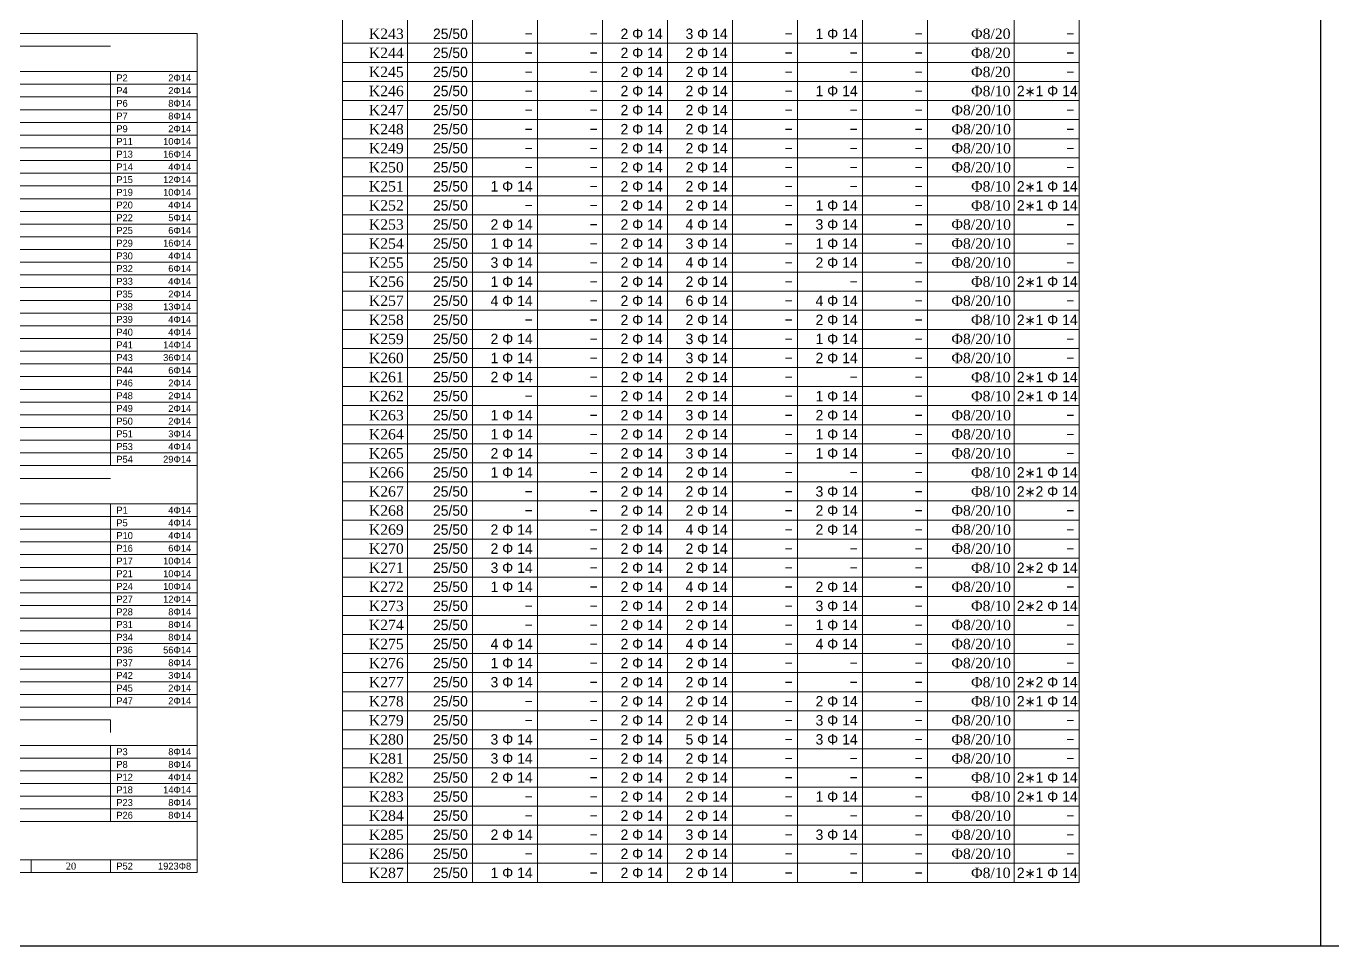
# Model space of a CAD drawing. Header units: millimetres. Extents: x 2232 to 85269, y -3593 to 5869.
# Drawn here: x 54237 to 55594, y -3593 to -2638 of the extents above; entities that cross this region are included whole.
import ezdxf

# ---------------------------------------------------------------- set-up
doc = ezdxf.new("R2010")
doc.units = ezdxf.units.MM
doc.layers.add('Donatı Metraj Tablosu', color=7, linetype='Continuous')
doc.layers.add('Standart', color=7, linetype='Continuous')
doc.styles.add('symbol_1_18', font='symbol.ttf', dxfattribs={"height": 0.2})
doc.styles.add('times new roman_1_18', font='times.ttf', dxfattribs={"height": 0.2})

# ---------------------------------------------------------------- blocks, each defined once
blk = doc.blocks.new('IDE792Entity7522')
at = {"layer": 'Donatı Metraj Tablosu', "color": 1, "linetype": 'Continuous', "lineweight": 5}
for points in [[(28478, 580.8), (28778, 580.8)], [(28478, 580.8), (28478, 281.6)], [(28778, 580.8), (28778, 281.6)], [(28498, 572), (28718, 572)], [(28478, 554.4), (28778, 554.4)], [(28498, 554.4), (28498, 281.6)], [(28718, 554.4), (28718, 281.6)], [(28478, 545.6), (28778, 545.6)], [(28478, 536.8), (28778, 536.8)], [(28478, 528), (28778, 528)], [(28478, 519.2), (28778, 519.2)], [(28478, 510.4), (28778, 510.4)], [(28478, 501.6), (28778, 501.6)], [(28478, 492.8), (28778, 492.8)], [(28478, 484), (28778, 484)], [(28478, 475.2), (28778, 475.2)], [(28478, 466.4), (28778, 466.4)], [(28478, 457.6), (28778, 457.6)], [(28478, 448.8), (28778, 448.8)], [(28478, 440), (28778, 440)], [(28478, 431.2), (28778, 431.2)], [(28478, 422.4), (28778, 422.4)], [(28478, 413.6), (28778, 413.6)], [(28478, 404.8), (28778, 404.8)], [(28478, 396), (28778, 396)], [(28478, 387.2), (28778, 387.2)], [(28478, 378.4), (28778, 378.4)], [(28478, 369.6), (28778, 369.6)], [(28478, 360.8), (28778, 360.8)], [(28478, 352), (28778, 352)], [(28478, 343.2), (28778, 343.2)], [(28478, 334.4), (28778, 334.4)], [(28478, 325.6), (28778, 325.6)], [(28478, 316.8), (28778, 316.8)], [(28478, 308), (28778, 308)], [(28478, 299.2), (28778, 299.2)], [(28478, 290.4), (28778, 290.4)], [(28478, 281.6), (28778, 281.6)], [(28478, 281.6), (28778, 281.6)], [(28478, 281.6), (28478, 114.4)], [(28778, 281.6), (28778, 114.4)], [(28498, 272.8), (28718, 272.8)], [(28498, 272.8), (28498, 264)], [(28478, 255.2), (28778, 255.2)], [(28498, 255.2), (28498, 114.4)], [(28718, 255.2), (28718, 114.4)], [(28478, 246.4), (28778, 246.4)], [(28478, 237.6), (28778, 237.6)], [(28478, 228.8), (28778, 228.8)], [(28478, 220), (28778, 220)], [(28478, 211.2), (28778, 211.2)], [(28478, 202.4), (28778, 202.4)], [(28478, 193.6), (28778, 193.6)], [(28478, 184.8), (28778, 184.8)], [(28478, 176), (28778, 176)], [(28478, 167.2), (28778, 167.2)], [(28478, 158.4), (28778, 158.4)], [(28478, 149.6), (28778, 149.6)], [(28478, 140.8), (28778, 140.8)], [(28478, 132), (28778, 132)], [(28478, 123.2), (28778, 123.2)], [(28478, 114.4), (28778, 114.4)], [(28478, 114.4), (28778, 114.4)], [(28478, 114.4), (28478, 35.2)], [(28778, 114.4), (28778, 35.2)], [(28498, 105.6), (28718, 105.6)], [(28498, 105.6), (28498, 96.8)], [(28718, 105.6), (28718, 96.8)], [(28478, 88), (28778, 88)], [(28498, 88), (28498, 35.2)], [(28718, 88), (28718, 35.2)], [(28478, 79.2), (28778, 79.2)], [(28478, 70.4), (28778, 70.4)], [(28478, 61.6), (28778, 61.6)], [(28478, 52.8), (28778, 52.8)], [(28478, 44), (28778, 44)], [(28478, 35.2), (28778, 35.2)], [(28478, 35.2), (28778, 35.2)], [(28478, 35.2), (28478, 0)], [(28603.6, 28.6), (28616.14, 31.9)], [(28603.6, 28.6), (28603.6, 15.4)], [(28616.8, 28.6), (28613.07, 24.87)], [(28616.14, 31.9), (28613.11, 27.57)], [(28616.8, 15.4), (28616.8, 28.6)], [(28778, 35.2), (28778, 0)], [(28603.6, 15.4), (28616.8, 15.4)], [(28478, 8.8), (28778, 8.8)], [(28498, 8.8), (28498, 0)], [(28553, 8.8), (28553, 0)], [(28608, 8.8), (28608, 0)], [(28663, 8.8), (28663, 0)], [(28718, 8.8), (28718, 0)], [(28478, 0), (28778, 0)]]:
    blk.add_lwpolyline(points, dxfattribs=at)
for s, height, style, p in [('1045', 4.8, 'times new roman_1_18', (28480.9, 547.6)), ('R2', 4.8, 'symbol_1_18', (28722, 547.6)), ('2F14', 4.8, 'symbol_1_18', (28757.94, 547.6)), ('925', 4.8, 'times new roman_1_18', (28482.67, 538.8)), ('R4', 4.8, 'symbol_1_18', (28722, 538.8)), ('2F14', 4.8, 'symbol_1_18', (28757.94, 538.8)), ('855', 4.8, 'times new roman_1_18', (28482.67, 530)), ('R6', 4.8, 'symbol_1_18', (28722, 530)), ('8F14', 4.8, 'symbol_1_18', (28757.94, 530)), ('840', 4.8, 'times new roman_1_18', (28482.67, 521.2)), ('R7', 4.8, 'symbol_1_18', (28722, 521.2)), ('8F14', 4.8, 'symbol_1_18', (28757.94, 521.2)), ('795', 4.8, 'times new roman_1_18', (28482.67, 512.4)), ('R9', 4.8, 'symbol_1_18', (28722, 512.4)), ('2F14', 4.8, 'symbol_1_18', (28757.94, 512.4)), ('755', 4.8, 'times new roman_1_18', (28482.67, 503.6)), ('R11', 4.8, 'symbol_1_18', (28722, 503.6)), ('10F14', 4.8, 'symbol_1_18', (28754.39, 503.6)), ('740', 4.8, 'times new roman_1_18', (28482.67, 494.8)), ('R13', 4.8, 'symbol_1_18', (28722, 494.8)), ('16F14', 4.8, 'symbol_1_18', (28754.39, 494.8)), ('670', 4.8, 'times new roman_1_18', (28482.67, 486)), ('R14', 4.8, 'symbol_1_18', (28722, 486)), ('4F14', 4.8, 'symbol_1_18', (28757.94, 486)), ('665', 4.8, 'times new roman_1_18', (28482.67, 477.2)), ('R15', 4.8, 'symbol_1_18', (28722, 477.2)), ('12F14', 4.8, 'symbol_1_18', (28754.39, 477.2)), ('615', 4.8, 'times new roman_1_18', (28482.67, 468.4)), ('R19', 4.8, 'symbol_1_18', (28722, 468.4)), ('10F14', 4.8, 'symbol_1_18', (28754.39, 468.4)), ('570', 4.8, 'times new roman_1_18', (28482.67, 459.6)), ('R20', 4.8, 'symbol_1_18', (28722, 459.6)), ('4F14', 4.8, 'symbol_1_18', (28757.94, 459.6)), ('560', 4.8, 'times new roman_1_18', (28482.67, 450.8)), ('R22', 4.8, 'symbol_1_18', (28722, 450.8)), ('5F14', 4.8, 'symbol_1_18', (28757.94, 450.8)), ('490', 4.8, 'times new roman_1_18', (28482.67, 442)), ('R25', 4.8, 'symbol_1_18', (28722, 442)), ('6F14', 4.8, 'symbol_1_18', (28757.94, 442)), ('445', 4.8, 'times new roman_1_18', (28482.67, 433.2)), ('R29', 4.8, 'symbol_1_18', (28722, 433.2)), ('16F14', 4.8, 'symbol_1_18', (28754.39, 433.2)), ('440', 4.8, 'times new roman_1_18', (28482.67, 424.4)), ('R30', 4.8, 'symbol_1_18', (28722, 424.4)), ('4F14', 4.8, 'symbol_1_18', (28757.94, 424.4)), ('285', 4.8, 'times new roman_1_18', (28482.67, 415.6)), ('R32', 4.8, 'symbol_1_18', (28722, 415.6)), ('6F14', 4.8, 'symbol_1_18', (28757.94, 415.6)), ('265', 4.8, 'times new roman_1_18', (28482.67, 406.8)), ('R33', 4.8, 'symbol_1_18', (28722, 406.8)), ('4F14', 4.8, 'symbol_1_18', (28757.94, 406.8)), ('245', 4.8, 'times new roman_1_18', (28482.67, 398)), ('R35', 4.8, 'symbol_1_18', (28722, 398)), ('2F14', 4.8, 'symbol_1_18', (28757.94, 398)), ('220', 4.8, 'times new roman_1_18', (28482.67, 389.2)), ('R38', 4.8, 'symbol_1_18', (28722, 389.2)), ('13F14', 4.8, 'symbol_1_18', (28754.39, 389.2)), ('215', 4.8, 'times new roman_1_18', (28482.67, 380.4)), ('R39', 4.8, 'symbol_1_18', (28722, 380.4)), ('4F14', 4.8, 'symbol_1_18', (28757.94, 380.4)), ('205', 4.8, 'times new roman_1_18', (28482.67, 371.6)), ('R40', 4.8, 'symbol_1_18', (28722, 371.6)), ('4F14', 4.8, 'symbol_1_18', (28757.94, 371.6)), ('200', 4.8, 'times new roman_1_18', (28482.67, 362.8)), ('R41', 4.8, 'symbol_1_18', (28722, 362.8)), ('14F14', 4.8, 'symbol_1_18', (28754.39, 362.8)), ('195', 4.8, 'times new roman_1_18', (28482.67, 354)), ('R43', 4.8, 'symbol_1_18', (28722, 354)), ('36F14', 4.8, 'symbol_1_18', (28754.39, 354)), ('190', 4.8, 'times new roman_1_18', (28482.67, 345.2)), ('R44', 4.8, 'symbol_1_18', (28722, 345.2)), ('6F14', 4.8, 'symbol_1_18', (28757.94, 345.2)), ('180', 4.8, 'times new roman_1_18', (28482.67, 336.4)), ('R46', 4.8, 'symbol_1_18', (28722, 336.4)), ('2F14', 4.8, 'symbol_1_18', (28757.94, 336.4)), ('175', 4.8, 'times new roman_1_18', (28482.67, 327.6)), ('R48', 4.8, 'symbol_1_18', (28722, 327.6)), ('2F14', 4.8, 'symbol_1_18', (28757.94, 327.6)), ('170', 4.8, 'times new roman_1_18', (28482.67, 318.8)), ('R49', 4.8, 'symbol_1_18', (28722, 318.8)), ('2F14', 4.8, 'symbol_1_18', (28757.94, 318.8)), ('160', 4.8, 'times new roman_1_18', (28482.67, 310)), ('R50', 4.8, 'symbol_1_18', (28722, 310)), ('2F14', 4.8, 'symbol_1_18', (28757.94, 310)), ('155', 4.8, 'times new roman_1_18', (28482.67, 301.2)), ('R51', 4.8, 'symbol_1_18', (28722, 301.2)), ('3F14', 4.8, 'symbol_1_18', (28757.94, 301.2)), ('145', 4.8, 'times new roman_1_18', (28482.67, 292.4)), ('R53', 4.8, 'symbol_1_18', (28722, 292.4)), ('4F14', 4.8, 'symbol_1_18', (28757.94, 292.4)), ('140', 4.8, 'times new roman_1_18', (28482.67, 283.6)), ('R54', 4.8, 'symbol_1_18', (28722, 283.6)), ('29F14', 4.8, 'symbol_1_18', (28754.39, 283.6)), ('42', 4.8, 'times new roman_1_18', (28484.45, 248.4)), ('42', 4.8, 'times new roman_1_18', (28484.45, 239.6)), ('1158', 4.8, 'times new roman_1_18', (28600.9, 248.4)), ('863', 4.8, 'times new roman_1_18', (28602.67, 239.6)), ('R1', 4.8, 'symbol_1_18', (28722, 248.4)), ('R5', 4.8, 'symbol_1_18', (28722, 239.6)), ('4F14', 4.8, 'symbol_1_18', (28757.94, 248.4)), ('4F14', 4.8, 'symbol_1_18', (28757.94, 239.6)), ('42', 4.8, 'times new roman_1_18', (28484.45, 230.8)), ('728', 4.8, 'times new roman_1_18', (28602.67, 230.8)), ('R10', 4.8, 'symbol_1_18', (28722, 230.8)), ('4F14', 4.8, 'symbol_1_18', (28757.94, 230.8)), ('42', 4.8, 'times new roman_1_18', (28484.45, 222)), ('623', 4.8, 'times new roman_1_18', (28602.67, 222)), ('R16', 4.8, 'symbol_1_18', (28722, 222)), ('6F14', 4.8, 'symbol_1_18', (28757.94, 222)), ('42', 4.8, 'times new roman_1_18', (28484.45, 213.2)), ('618', 4.8, 'times new roman_1_18', (28602.67, 213.2)), ('R17', 4.8, 'symbol_1_18', (28722, 213.2)), ('10F14', 4.8, 'symbol_1_18', (28754.39, 213.2)), ('42', 4.8, 'times new roman_1_18', (28484.45, 204.4)), ('528', 4.8, 'times new roman_1_18', (28602.67, 204.4)), ('R21', 4.8, 'symbol_1_18', (28722, 204.4)), ('10F14', 4.8, 'symbol_1_18', (28754.39, 204.4)), ('42', 4.8, 'times new roman_1_18', (28484.45, 195.6)), ('488', 4.8, 'times new roman_1_18', (28602.67, 195.6)), ('R24', 4.8, 'symbol_1_18', (28722, 195.6)), ('10F14', 4.8, 'symbol_1_18', (28754.39, 195.6)), ('42', 4.8, 'times new roman_1_18', (28484.45, 186.8)), ('433', 4.8, 'times new roman_1_18', (28602.67, 186.8)), ('R27', 4.8, 'symbol_1_18', (28722, 186.8)), ('12F14', 4.8, 'symbol_1_18', (28754.39, 186.8)), ('42', 4.8, 'times new roman_1_18', (28484.45, 178)), ('423', 4.8, 'times new roman_1_18', (28602.67, 178)), ('R28', 4.8, 'symbol_1_18', (28722, 178)), ('8F14', 4.8, 'symbol_1_18', (28757.94, 178)), ('42', 4.8, 'times new roman_1_18', (28484.45, 169.2)), ('318', 4.8, 'times new roman_1_18', (28602.67, 169.2)), ('R31', 4.8, 'symbol_1_18', (28722, 169.2)), ('8F14', 4.8, 'symbol_1_18', (28757.94, 169.2)), ('42', 4.8, 'times new roman_1_18', (28484.45, 160.4)), ('218', 4.8, 'times new roman_1_18', (28602.67, 160.4)), ('R34', 4.8, 'symbol_1_18', (28722, 160.4)), ('8F14', 4.8, 'symbol_1_18', (28757.94, 160.4)), ('42', 4.8, 'times new roman_1_18', (28484.45, 151.6)), ('198', 4.8, 'times new roman_1_18', (28602.67, 151.6)), ('R36', 4.8, 'symbol_1_18', (28722, 151.6)), ('56F14', 4.8, 'symbol_1_18', (28754.39, 151.6)), ('42', 4.8, 'times new roman_1_18', (28484.45, 142.8)), ('188', 4.8, 'times new roman_1_18', (28602.67, 142.8)), ('R37', 4.8, 'symbol_1_18', (28722, 142.8)), ('8F14', 4.8, 'symbol_1_18', (28757.94, 142.8)), ('42', 4.8, 'times new roman_1_18', (28484.45, 134)), ('153', 4.8, 'times new roman_1_18', (28602.67, 134)), ('R42', 4.8, 'symbol_1_18', (28722, 134)), ('3F14', 4.8, 'symbol_1_18', (28757.94, 134)), ('42', 4.8, 'times new roman_1_18', (28484.45, 125.2)), ('148', 4.8, 'times new roman_1_18', (28602.67, 125.2)), ('R45', 4.8, 'symbol_1_18', (28722, 125.2)), ('2F14', 4.8, 'symbol_1_18', (28757.94, 125.2)), ('42', 4.8, 'times new roman_1_18', (28484.45, 116.4)), ('133', 4.8, 'times new roman_1_18', (28602.67, 116.4)), ('R47', 4.8, 'symbol_1_18', (28722, 116.4)), ('2F14', 4.8, 'symbol_1_18', (28757.94, 116.4)), ('42', 4.8, 'times new roman_1_18', (28484.45, 81.2)), ('927', 4.8, 'times new roman_1_18', (28602.67, 81.2)), ('R3', 4.8, 'symbol_1_18', (28722, 81.2)), ('8F14', 4.8, 'symbol_1_18', (28757.94, 81.2)), ('42', 4.8, 'times new roman_1_18', (28484.45, 72.4)), ('712', 4.8, 'times new roman_1_18', (28602.67, 72.4)), ('R8', 4.8, 'symbol_1_18', (28722, 72.4)), ('8F14', 4.8, 'symbol_1_18', (28757.94, 72.4)), ('42', 4.8, 'times new roman_1_18', (28484.45, 63.6)), ('667', 4.8, 'times new roman_1_18', (28602.67, 63.6)), ('R12', 4.8, 'symbol_1_18', (28722, 63.6)), ('4F14', 4.8, 'symbol_1_18', (28757.94, 63.6)), ('42', 4.8, 'times new roman_1_18', (28484.45, 54.8)), ('542', 4.8, 'times new roman_1_18', (28602.67, 54.8)), ('R18', 4.8, 'symbol_1_18', (28722, 54.8)), ('14F14', 4.8, 'symbol_1_18', (28754.39, 54.8)), ('42', 4.8, 'times new roman_1_18', (28484.45, 46)), ('467', 4.8, 'times new roman_1_18', (28602.67, 46)), ('R23', 4.8, 'symbol_1_18', (28722, 46)), ('8F14', 4.8, 'symbol_1_18', (28757.94, 46)), ('42', 4.8, 'times new roman_1_18', (28484.45, 37.2)), ('392', 4.8, 'times new roman_1_18', (28602.67, 37.2)), ('R26', 4.8, 'symbol_1_18', (28722, 37.2)), ('8F14', 4.8, 'symbol_1_18', (28757.94, 37.2)), ('13', 3.6, 'times new roman_1_18', (28606.67, 21.27)), ('44', 4.8, 'times new roman_1_18', (28521.95, 2)), ('20', 4.8, 'times new roman_1_18', (28576.95, 2)), ('44', 4.8, 'times new roman_1_18', (28631.95, 2)), ('20', 4.8, 'times new roman_1_18', (28686.95, 2)), ('R52', 4.8, 'symbol_1_18', (28722, 2)), ('1923F8', 4.8, 'symbol_1_18', (28750.84, 2))]:
    blk.add_text(s, height=height, dxfattribs=dict(at, style=style)).set_placement(p)
blk = doc.blocks.new('IDE792Entity7523')
at = {"layer": 'Donatı Metraj Tablosu', "color": 1, "linetype": 'Continuous', "lineweight": 5}
for points in [[(28798, 686.4), (28798, 0)], [(28828, 686.4), (28828, 0)], [(28858, 686.4), (28858, 0)], [(28888, 686.4), (28888, 0)], [(28918, 686.4), (28918, 0)], [(28948, 686.4), (28948, 0)], [(28978, 686.4), (28978, 0)], [(29008, 686.4), (29008, 0)], [(29038, 686.4), (29038, 0)], [(29068, 686.4), (29068, 0)], [(29108, 686.4), (29108, 0)], [(29138, 686.4), (29138, 0)], [(28798, 387.2), (29138, 387.2)], [(28798, 378.4), (29138, 378.4)], [(28798, 369.6), (29138, 369.6)], [(28798, 360.8), (29138, 360.8)], [(28798, 352), (29138, 352)], [(28798, 343.2), (29138, 343.2)], [(28798, 334.4), (29138, 334.4)], [(28798, 325.6), (29138, 325.6)], [(28798, 316.8), (29138, 316.8)], [(28798, 308), (29138, 308)], [(28798, 299.2), (29138, 299.2)], [(28798, 290.4), (29138, 290.4)], [(28798, 281.6), (29138, 281.6)], [(28798, 272.8), (29138, 272.8)], [(28798, 264), (29138, 264)], [(28798, 255.2), (29138, 255.2)], [(28798, 246.4), (29138, 246.4)], [(28798, 237.6), (29138, 237.6)], [(28798, 228.8), (29138, 228.8)], [(28798, 220), (29138, 220)], [(28798, 211.2), (29138, 211.2)], [(28798, 202.4), (29138, 202.4)], [(28798, 193.6), (29138, 193.6)], [(28798, 184.8), (29138, 184.8)], [(28798, 176), (29138, 176)], [(28798, 167.2), (29138, 167.2)], [(28798, 158.4), (29138, 158.4)], [(28798, 149.6), (29138, 149.6)], [(28798, 140.8), (29138, 140.8)], [(28798, 132), (29138, 132)], [(28798, 123.2), (29138, 123.2)], [(28798, 114.4), (29138, 114.4)], [(28798, 105.6), (29138, 105.6)], [(28798, 96.8), (29138, 96.8)], [(28798, 88), (29138, 88)], [(28798, 79.2), (29138, 79.2)], [(28798, 70.4), (29138, 70.4)], [(28798, 61.6), (29138, 61.6)], [(28798, 52.8), (29138, 52.8)], [(28798, 44), (29138, 44)], [(28798, 35.2), (29138, 35.2)], [(28798, 26.4), (29138, 26.4)], [(28798, 17.6), (29138, 17.6)], [(28798, 8.8), (29138, 8.8)], [(28798, 0), (29138, 0)]]:
    blk.add_lwpolyline(points, dxfattribs=at)
for s, style, p in [('K243', 'times new roman_1_18', (28810.22, 389.2)), ('25/50', 'symbol_1_18', (28839.83, 389.2)), ('2 F 14', 'symbol_1_18', (28926.39, 389.2)), ('3 F 14', 'symbol_1_18', (28956.39, 389.2)), ('1 F 14', 'symbol_1_18', (29016.39, 389.2)), ('Φ8/20', 'times new roman_1_18', (29088.19, 389.2)), ('-', 'symbol_1_18', (28882.1, 389.2)), ('-', 'symbol_1_18', (28912.1, 389.2)), ('-', 'symbol_1_18', (29002.1, 389.2)), ('-', 'symbol_1_18', (29062.1, 389.2)), ('-', 'symbol_1_18', (29132.1, 389.2)), ('K244', 'times new roman_1_18', (28810.22, 380.4)), ('25/50', 'symbol_1_18', (28839.83, 380.4)), ('-', 'symbol_1_18', (28882.1, 380.4)), ('-', 'symbol_1_18', (28912.1, 380.4)), ('2 F 14', 'symbol_1_18', (28926.39, 380.4)), ('2 F 14', 'symbol_1_18', (28956.39, 380.4)), ('-', 'symbol_1_18', (29002.1, 380.4)), ('-', 'symbol_1_18', (29032.1, 380.4)), ('-', 'symbol_1_18', (29062.1, 380.4)), ('Φ8/20', 'times new roman_1_18', (29088.19, 380.4)), ('-', 'symbol_1_18', (29132.1, 380.4)), ('K245', 'times new roman_1_18', (28810.22, 371.6)), ('25/50', 'symbol_1_18', (28839.83, 371.6)), ('-', 'symbol_1_18', (28882.1, 371.6)), ('-', 'symbol_1_18', (28912.1, 371.6)), ('2 F 14', 'symbol_1_18', (28926.39, 371.6)), ('2 F 14', 'symbol_1_18', (28956.39, 371.6)), ('-', 'symbol_1_18', (29002.1, 371.6)), ('-', 'symbol_1_18', (29032.1, 371.6)), ('-', 'symbol_1_18', (29062.1, 371.6)), ('Φ8/20', 'times new roman_1_18', (29088.19, 371.6)), ('-', 'symbol_1_18', (29132.1, 371.6)), ('K246', 'times new roman_1_18', (28810.22, 362.8)), ('25/50', 'symbol_1_18', (28839.83, 362.8)), ('-', 'symbol_1_18', (28882.1, 362.8)), ('-', 'symbol_1_18', (28912.1, 362.8)), ('2 F 14', 'symbol_1_18', (28926.39, 362.8)), ('2 F 14', 'symbol_1_18', (28956.39, 362.8)), ('-', 'symbol_1_18', (29002.1, 362.8)), ('1 F 14', 'symbol_1_18', (29016.39, 362.8)), ('-', 'symbol_1_18', (29062.1, 362.8)), ('Φ8/10', 'times new roman_1_18', (29088.19, 362.8)), ('2*1 F 14', 'symbol_1_18', (29109.29, 362.8)), ('K247', 'times new roman_1_18', (28810.22, 354)), ('25/50', 'symbol_1_18', (28839.83, 354)), ('-', 'symbol_1_18', (28882.1, 354)), ('-', 'symbol_1_18', (28912.1, 354)), ('2 F 14', 'symbol_1_18', (28926.39, 354)), ('2 F 14', 'symbol_1_18', (28956.39, 354)), ('-', 'symbol_1_18', (29002.1, 354)), ('-', 'symbol_1_18', (29032.1, 354)), ('-', 'symbol_1_18', (29062.1, 354)), ('Φ8/20/10', 'times new roman_1_18', (29079.11, 354)), ('-', 'symbol_1_18', (29132.1, 354)), ('K248', 'times new roman_1_18', (28810.22, 345.2)), ('25/50', 'symbol_1_18', (28839.83, 345.2)), ('2 F 14', 'symbol_1_18', (28926.39, 345.2)), ('2 F 14', 'symbol_1_18', (28956.39, 345.2)), ('Φ8/20/10', 'times new roman_1_18', (29079.11, 345.2)), ('-', 'symbol_1_18', (28882.1, 345.2)), ('-', 'symbol_1_18', (28912.1, 345.2)), ('-', 'symbol_1_18', (29002.1, 345.2)), ('-', 'symbol_1_18', (29032.1, 345.2)), ('-', 'symbol_1_18', (29062.1, 345.2)), ('-', 'symbol_1_18', (29132.1, 345.2)), ('K249', 'times new roman_1_18', (28810.22, 336.4)), ('25/50', 'symbol_1_18', (28839.83, 336.4)), ('-', 'symbol_1_18', (28882.1, 336.4)), ('-', 'symbol_1_18', (28912.1, 336.4)), ('2 F 14', 'symbol_1_18', (28926.39, 336.4)), ('2 F 14', 'symbol_1_18', (28956.39, 336.4)), ('-', 'symbol_1_18', (29002.1, 336.4)), ('-', 'symbol_1_18', (29032.1, 336.4)), ('-', 'symbol_1_18', (29062.1, 336.4)), ('Φ8/20/10', 'times new roman_1_18', (29079.11, 336.4)), ('-', 'symbol_1_18', (29132.1, 336.4)), ('K250', 'times new roman_1_18', (28810.22, 327.6)), ('25/50', 'symbol_1_18', (28839.83, 327.6)), ('2 F 14', 'symbol_1_18', (28926.39, 327.6)), ('2 F 14', 'symbol_1_18', (28956.39, 327.6)), ('Φ8/20/10', 'times new roman_1_18', (29079.11, 327.6)), ('-', 'symbol_1_18', (28882.1, 327.6)), ('-', 'symbol_1_18', (28912.1, 327.6)), ('-', 'symbol_1_18', (29002.1, 327.6)), ('-', 'symbol_1_18', (29032.1, 327.6)), ('-', 'symbol_1_18', (29062.1, 327.6)), ('-', 'symbol_1_18', (29132.1, 327.6)), ('K251', 'times new roman_1_18', (28810.22, 318.8)), ('25/50', 'symbol_1_18', (28839.83, 318.8)), ('1 F 14', 'symbol_1_18', (28866.39, 318.8)), ('-', 'symbol_1_18', (28912.1, 318.8)), ('2 F 14', 'symbol_1_18', (28926.39, 318.8)), ('2 F 14', 'symbol_1_18', (28956.39, 318.8)), ('-', 'symbol_1_18', (29002.1, 318.8)), ('-', 'symbol_1_18', (29032.1, 318.8)), ('-', 'symbol_1_18', (29062.1, 318.8)), ('Φ8/10', 'times new roman_1_18', (29088.19, 318.8)), ('2*1 F 14', 'symbol_1_18', (29109.29, 318.8)), ('K252', 'times new roman_1_18', (28810.22, 310)), ('25/50', 'symbol_1_18', (28839.83, 310)), ('2 F 14', 'symbol_1_18', (28926.39, 310)), ('2 F 14', 'symbol_1_18', (28956.39, 310)), ('1 F 14', 'symbol_1_18', (29016.39, 310)), ('Φ8/10', 'times new roman_1_18', (29088.19, 310)), ('2*1 F 14', 'symbol_1_18', (29109.29, 310)), ('-', 'symbol_1_18', (28882.1, 310)), ('-', 'symbol_1_18', (28912.1, 310)), ('-', 'symbol_1_18', (29002.1, 310)), ('-', 'symbol_1_18', (29062.1, 310)), ('K253', 'times new roman_1_18', (28810.22, 301.2)), ('25/50', 'symbol_1_18', (28839.83, 301.2)), ('2 F 14', 'symbol_1_18', (28866.39, 301.2)), ('-', 'symbol_1_18', (28912.1, 301.2)), ('2 F 14', 'symbol_1_18', (28926.39, 301.2)), ('4 F 14', 'symbol_1_18', (28956.39, 301.2)), ('-', 'symbol_1_18', (29002.1, 301.2)), ('3 F 14', 'symbol_1_18', (29016.39, 301.2)), ('-', 'symbol_1_18', (29062.1, 301.2)), ('Φ8/20/10', 'times new roman_1_18', (29079.11, 301.2)), ('-', 'symbol_1_18', (29132.1, 301.2)), ('K254', 'times new roman_1_18', (28810.22, 292.4)), ('25/50', 'symbol_1_18', (28839.83, 292.4)), ('1 F 14', 'symbol_1_18', (28866.39, 292.4)), ('2 F 14', 'symbol_1_18', (28926.39, 292.4)), ('3 F 14', 'symbol_1_18', (28956.39, 292.4)), ('1 F 14', 'symbol_1_18', (29016.39, 292.4)), ('Φ8/20/10', 'times new roman_1_18', (29079.11, 292.4)), ('-', 'symbol_1_18', (28912.1, 292.4)), ('-', 'symbol_1_18', (29002.1, 292.4)), ('-', 'symbol_1_18', (29062.1, 292.4)), ('-', 'symbol_1_18', (29132.1, 292.4)), ('K255', 'times new roman_1_18', (28810.22, 283.6)), ('25/50', 'symbol_1_18', (28839.83, 283.6)), ('3 F 14', 'symbol_1_18', (28866.39, 283.6)), ('-', 'symbol_1_18', (28912.1, 283.6)), ('2 F 14', 'symbol_1_18', (28926.39, 283.6)), ('4 F 14', 'symbol_1_18', (28956.39, 283.6)), ('-', 'symbol_1_18', (29002.1, 283.6)), ('2 F 14', 'symbol_1_18', (29016.39, 283.6)), ('-', 'symbol_1_18', (29062.1, 283.6)), ('Φ8/20/10', 'times new roman_1_18', (29079.11, 283.6)), ('-', 'symbol_1_18', (29132.1, 283.6)), ('K256', 'times new roman_1_18', (28810.22, 274.8)), ('25/50', 'symbol_1_18', (28839.83, 274.8)), ('1 F 14', 'symbol_1_18', (28866.39, 274.8)), ('2 F 14', 'symbol_1_18', (28926.39, 274.8)), ('2 F 14', 'symbol_1_18', (28956.39, 274.8)), ('Φ8/10', 'times new roman_1_18', (29088.19, 274.8)), ('2*1 F 14', 'symbol_1_18', (29109.29, 274.8)), ('-', 'symbol_1_18', (28912.1, 274.8)), ('-', 'symbol_1_18', (29002.1, 274.8)), ('-', 'symbol_1_18', (29032.1, 274.8)), ('-', 'symbol_1_18', (29062.1, 274.8)), ('K257', 'times new roman_1_18', (28810.22, 266)), ('25/50', 'symbol_1_18', (28839.83, 266)), ('4 F 14', 'symbol_1_18', (28866.39, 266)), ('-', 'symbol_1_18', (28912.1, 266)), ('2 F 14', 'symbol_1_18', (28926.39, 266)), ('6 F 14', 'symbol_1_18', (28956.39, 266)), ('-', 'symbol_1_18', (29002.1, 266)), ('4 F 14', 'symbol_1_18', (29016.39, 266)), ('-', 'symbol_1_18', (29062.1, 266)), ('Φ8/20/10', 'times new roman_1_18', (29079.11, 266)), ('-', 'symbol_1_18', (29132.1, 266)), ('K258', 'times new roman_1_18', (28810.22, 257.2)), ('25/50', 'symbol_1_18', (28839.83, 257.2)), ('-', 'symbol_1_18', (28882.1, 257.2)), ('-', 'symbol_1_18', (28912.1, 257.2)), ('2 F 14', 'symbol_1_18', (28926.39, 257.2)), ('2 F 14', 'symbol_1_18', (28956.39, 257.2)), ('-', 'symbol_1_18', (29002.1, 257.2)), ('2 F 14', 'symbol_1_18', (29016.39, 257.2)), ('-', 'symbol_1_18', (29062.1, 257.2)), ('Φ8/10', 'times new roman_1_18', (29088.19, 257.2)), ('2*1 F 14', 'symbol_1_18', (29109.29, 257.2)), ('25/50', 'symbol_1_18', (28839.83, 248.4)), ('K259', 'times new roman_1_18', (28810.22, 248.4)), ('2 F 14', 'symbol_1_18', (28866.39, 248.4)), ('-', 'symbol_1_18', (28912.1, 248.4)), ('2 F 14', 'symbol_1_18', (28926.39, 248.4)), ('3 F 14', 'symbol_1_18', (28956.39, 248.4)), ('-', 'symbol_1_18', (29002.1, 248.4)), ('1 F 14', 'symbol_1_18', (29016.39, 248.4)), ('-', 'symbol_1_18', (29062.1, 248.4)), ('Φ8/20/10', 'times new roman_1_18', (29079.11, 248.4)), ('-', 'symbol_1_18', (29132.1, 248.4)), ('K260', 'times new roman_1_18', (28810.22, 239.6)), ('25/50', 'symbol_1_18', (28839.83, 239.6)), ('1 F 14', 'symbol_1_18', (28866.39, 239.6)), ('-', 'symbol_1_18', (28912.1, 239.6)), ('2 F 14', 'symbol_1_18', (28926.39, 239.6)), ('3 F 14', 'symbol_1_18', (28956.39, 239.6)), ('-', 'symbol_1_18', (29002.1, 239.6)), ('2 F 14', 'symbol_1_18', (29016.39, 239.6)), ('-', 'symbol_1_18', (29062.1, 239.6)), ('Φ8/20/10', 'times new roman_1_18', (29079.11, 239.6)), ('-', 'symbol_1_18', (29132.1, 239.6)), ('K261', 'times new roman_1_18', (28810.22, 230.8)), ('25/50', 'symbol_1_18', (28839.83, 230.8)), ('2 F 14', 'symbol_1_18', (28866.39, 230.8)), ('2 F 14', 'symbol_1_18', (28926.39, 230.8)), ('2 F 14', 'symbol_1_18', (28956.39, 230.8)), ('Φ8/10', 'times new roman_1_18', (29088.19, 230.8)), ('2*1 F 14', 'symbol_1_18', (29109.29, 230.8)), ('-', 'symbol_1_18', (28912.1, 230.8)), ('-', 'symbol_1_18', (29002.1, 230.8)), ('-', 'symbol_1_18', (29032.1, 230.8)), ('-', 'symbol_1_18', (29062.1, 230.8)), ('K262', 'times new roman_1_18', (28810.22, 222)), ('25/50', 'symbol_1_18', (28839.83, 222)), ('-', 'symbol_1_18', (28882.1, 222)), ('-', 'symbol_1_18', (28912.1, 222)), ('2 F 14', 'symbol_1_18', (28926.39, 222)), ('2 F 14', 'symbol_1_18', (28956.39, 222)), ('-', 'symbol_1_18', (29002.1, 222)), ('1 F 14', 'symbol_1_18', (29016.39, 222)), ('-', 'symbol_1_18', (29062.1, 222)), ('Φ8/10', 'times new roman_1_18', (29088.19, 222)), ('2*1 F 14', 'symbol_1_18', (29109.29, 222)), ('K263', 'times new roman_1_18', (28810.22, 213.2)), ('25/50', 'symbol_1_18', (28839.83, 213.2)), ('1 F 14', 'symbol_1_18', (28866.39, 213.2)), ('2 F 14', 'symbol_1_18', (28926.39, 213.2)), ('3 F 14', 'symbol_1_18', (28956.39, 213.2)), ('2 F 14', 'symbol_1_18', (29016.39, 213.2)), ('Φ8/20/10', 'times new roman_1_18', (29079.11, 213.2)), ('-', 'symbol_1_18', (28912.1, 213.2)), ('-', 'symbol_1_18', (29002.1, 213.2)), ('-', 'symbol_1_18', (29062.1, 213.2)), ('-', 'symbol_1_18', (29132.1, 213.2)), ('K264', 'times new roman_1_18', (28810.22, 204.4)), ('25/50', 'symbol_1_18', (28839.83, 204.4)), ('1 F 14', 'symbol_1_18', (28866.39, 204.4)), ('-', 'symbol_1_18', (28912.1, 204.4)), ('2 F 14', 'symbol_1_18', (28926.39, 204.4)), ('2 F 14', 'symbol_1_18', (28956.39, 204.4)), ('-', 'symbol_1_18', (29002.1, 204.4)), ('1 F 14', 'symbol_1_18', (29016.39, 204.4)), ('-', 'symbol_1_18', (29062.1, 204.4)), ('Φ8/20/10', 'times new roman_1_18', (29079.11, 204.4)), ('-', 'symbol_1_18', (29132.1, 204.4)), ('K265', 'times new roman_1_18', (28810.22, 195.6)), ('25/50', 'symbol_1_18', (28839.83, 195.6)), ('2 F 14', 'symbol_1_18', (28866.39, 195.6)), ('2 F 14', 'symbol_1_18', (28926.39, 195.6)), ('3 F 14', 'symbol_1_18', (28956.39, 195.6)), ('1 F 14', 'symbol_1_18', (29016.39, 195.6)), ('Φ8/20/10', 'times new roman_1_18', (29079.11, 195.6)), ('-', 'symbol_1_18', (28912.1, 195.6)), ('-', 'symbol_1_18', (29002.1, 195.6)), ('-', 'symbol_1_18', (29062.1, 195.6)), ('-', 'symbol_1_18', (29132.1, 195.6)), ('K266', 'times new roman_1_18', (28810.22, 186.8)), ('25/50', 'symbol_1_18', (28839.83, 186.8)), ('1 F 14', 'symbol_1_18', (28866.39, 186.8)), ('-', 'symbol_1_18', (28912.1, 186.8)), ('2 F 14', 'symbol_1_18', (28926.39, 186.8)), ('2 F 14', 'symbol_1_18', (28956.39, 186.8)), ('-', 'symbol_1_18', (29002.1, 186.8)), ('-', 'symbol_1_18', (29032.1, 186.8)), ('-', 'symbol_1_18', (29062.1, 186.8)), ('Φ8/10', 'times new roman_1_18', (29088.19, 186.8)), ('2*1 F 14', 'symbol_1_18', (29109.29, 186.8)), ('K267', 'times new roman_1_18', (28810.22, 178)), ('25/50', 'symbol_1_18', (28839.83, 178)), ('2 F 14', 'symbol_1_18', (28926.39, 178)), ('2 F 14', 'symbol_1_18', (28956.39, 178)), ('3 F 14', 'symbol_1_18', (29016.39, 178)), ('Φ8/10', 'times new roman_1_18', (29088.19, 178)), ('2*2 F 14', 'symbol_1_18', (29109.29, 178)), ('-', 'symbol_1_18', (28882.1, 178)), ('-', 'symbol_1_18', (28912.1, 178)), ('-', 'symbol_1_18', (29002.1, 178)), ('-', 'symbol_1_18', (29062.1, 178)), ('K268', 'times new roman_1_18', (28810.22, 169.2)), ('25/50', 'symbol_1_18', (28839.83, 169.2)), ('-', 'symbol_1_18', (28882.1, 169.2)), ('-', 'symbol_1_18', (28912.1, 169.2)), ('2 F 14', 'symbol_1_18', (28926.39, 169.2)), ('2 F 14', 'symbol_1_18', (28956.39, 169.2)), ('-', 'symbol_1_18', (29002.1, 169.2)), ('2 F 14', 'symbol_1_18', (29016.39, 169.2)), ('-', 'symbol_1_18', (29062.1, 169.2)), ('Φ8/20/10', 'times new roman_1_18', (29079.11, 169.2)), ('-', 'symbol_1_18', (29132.1, 169.2)), ('K269', 'times new roman_1_18', (28810.22, 160.4)), ('25/50', 'symbol_1_18', (28839.83, 160.4)), ('2 F 14', 'symbol_1_18', (28866.39, 160.4)), ('-', 'symbol_1_18', (28912.1, 160.4)), ('2 F 14', 'symbol_1_18', (28926.39, 160.4)), ('4 F 14', 'symbol_1_18', (28956.39, 160.4)), ('-', 'symbol_1_18', (29002.1, 160.4)), ('2 F 14', 'symbol_1_18', (29016.39, 160.4)), ('-', 'symbol_1_18', (29062.1, 160.4)), ('Φ8/20/10', 'times new roman_1_18', (29079.11, 160.4)), ('-', 'symbol_1_18', (29132.1, 160.4)), ('K270', 'times new roman_1_18', (28810.22, 151.6)), ('25/50', 'symbol_1_18', (28839.83, 151.6)), ('2 F 14', 'symbol_1_18', (28866.39, 151.6)), ('-', 'symbol_1_18', (28912.1, 151.6)), ('2 F 14', 'symbol_1_18', (28926.39, 151.6)), ('2 F 14', 'symbol_1_18', (28956.39, 151.6)), ('-', 'symbol_1_18', (29002.1, 151.6)), ('-', 'symbol_1_18', (29032.1, 151.6)), ('-', 'symbol_1_18', (29062.1, 151.6)), ('Φ8/20/10', 'times new roman_1_18', (29079.11, 151.6)), ('-', 'symbol_1_18', (29132.1, 151.6)), ('K271', 'times new roman_1_18', (28810.22, 142.8)), ('25/50', 'symbol_1_18', (28839.83, 142.8)), ('3 F 14', 'symbol_1_18', (28866.39, 142.8)), ('-', 'symbol_1_18', (28912.1, 142.8)), ('2 F 14', 'symbol_1_18', (28926.39, 142.8)), ('2 F 14', 'symbol_1_18', (28956.39, 142.8)), ('-', 'symbol_1_18', (29002.1, 142.8)), ('-', 'symbol_1_18', (29032.1, 142.8)), ('-', 'symbol_1_18', (29062.1, 142.8)), ('Φ8/10', 'times new roman_1_18', (29088.19, 142.8)), ('2*2 F 14', 'symbol_1_18', (29109.29, 142.8)), ('K272', 'times new roman_1_18', (28810.22, 134)), ('25/50', 'symbol_1_18', (28839.83, 134)), ('1 F 14', 'symbol_1_18', (28866.39, 134)), ('2 F 14', 'symbol_1_18', (28926.39, 134)), ('4 F 14', 'symbol_1_18', (28956.39, 134)), ('2 F 14', 'symbol_1_18', (29016.39, 134)), ('Φ8/20/10', 'times new roman_1_18', (29079.11, 134)), ('-', 'symbol_1_18', (28912.1, 134)), ('-', 'symbol_1_18', (29002.1, 134)), ('-', 'symbol_1_18', (29062.1, 134)), ('-', 'symbol_1_18', (29132.1, 134)), ('K273', 'times new roman_1_18', (28810.22, 125.2)), ('25/50', 'symbol_1_18', (28839.83, 125.2)), ('-', 'symbol_1_18', (28882.1, 125.2)), ('-', 'symbol_1_18', (28912.1, 125.2)), ('2 F 14', 'symbol_1_18', (28926.39, 125.2)), ('2 F 14', 'symbol_1_18', (28956.39, 125.2)), ('-', 'symbol_1_18', (29002.1, 125.2)), ('3 F 14', 'symbol_1_18', (29016.39, 125.2)), ('-', 'symbol_1_18', (29062.1, 125.2)), ('Φ8/10', 'times new roman_1_18', (29088.19, 125.2)), ('2*2 F 14', 'symbol_1_18', (29109.29, 125.2)), ('K274', 'times new roman_1_18', (28810.22, 116.4)), ('25/50', 'symbol_1_18', (28839.83, 116.4)), ('2 F 14', 'symbol_1_18', (28926.39, 116.4)), ('2 F 14', 'symbol_1_18', (28956.39, 116.4)), ('1 F 14', 'symbol_1_18', (29016.39, 116.4)), ('Φ8/20/10', 'times new roman_1_18', (29079.11, 116.4)), ('-', 'symbol_1_18', (28882.1, 116.4)), ('-', 'symbol_1_18', (28912.1, 116.4)), ('-', 'symbol_1_18', (29002.1, 116.4)), ('-', 'symbol_1_18', (29062.1, 116.4)), ('-', 'symbol_1_18', (29132.1, 116.4)), ('K275', 'times new roman_1_18', (28810.22, 107.6)), ('25/50', 'symbol_1_18', (28839.83, 107.6)), ('4 F 14', 'symbol_1_18', (28866.39, 107.6)), ('-', 'symbol_1_18', (28912.1, 107.6)), ('2 F 14', 'symbol_1_18', (28926.39, 107.6)), ('4 F 14', 'symbol_1_18', (28956.39, 107.6)), ('-', 'symbol_1_18', (29002.1, 107.6)), ('4 F 14', 'symbol_1_18', (29016.39, 107.6)), ('-', 'symbol_1_18', (29062.1, 107.6)), ('Φ8/20/10', 'times new roman_1_18', (29079.11, 107.6)), ('-', 'symbol_1_18', (29132.1, 107.6)), ('K276', 'times new roman_1_18', (28810.22, 98.8)), ('25/50', 'symbol_1_18', (28839.83, 98.8)), ('1 F 14', 'symbol_1_18', (28866.39, 98.8)), ('2 F 14', 'symbol_1_18', (28926.39, 98.8)), ('2 F 14', 'symbol_1_18', (28956.39, 98.8)), ('Φ8/20/10', 'times new roman_1_18', (29079.11, 98.8)), ('-', 'symbol_1_18', (28912.1, 98.8)), ('-', 'symbol_1_18', (29002.1, 98.8)), ('-', 'symbol_1_18', (29032.1, 98.8)), ('-', 'symbol_1_18', (29062.1, 98.8)), ('-', 'symbol_1_18', (29132.1, 98.8)), ('K277', 'times new roman_1_18', (28810.22, 90)), ('25/50', 'symbol_1_18', (28839.83, 90)), ('3 F 14', 'symbol_1_18', (28866.39, 90)), ('-', 'symbol_1_18', (28912.1, 90)), ('2 F 14', 'symbol_1_18', (28926.39, 90)), ('2 F 14', 'symbol_1_18', (28956.39, 90)), ('-', 'symbol_1_18', (29002.1, 90)), ('-', 'symbol_1_18', (29032.1, 90)), ('-', 'symbol_1_18', (29062.1, 90)), ('Φ8/10', 'times new roman_1_18', (29088.19, 90)), ('2*2 F 14', 'symbol_1_18', (29109.29, 90)), ('K278', 'times new roman_1_18', (28810.22, 81.2)), ('25/50', 'symbol_1_18', (28839.83, 81.2)), ('2 F 14', 'symbol_1_18', (28926.39, 81.2)), ('2 F 14', 'symbol_1_18', (28956.39, 81.2)), ('2 F 14', 'symbol_1_18', (29016.39, 81.2)), ('Φ8/10', 'times new roman_1_18', (29088.19, 81.2)), ('2*1 F 14', 'symbol_1_18', (29109.29, 81.2)), ('-', 'symbol_1_18', (28882.1, 81.2)), ('-', 'symbol_1_18', (28912.1, 81.2)), ('-', 'symbol_1_18', (29002.1, 81.2)), ('-', 'symbol_1_18', (29062.1, 81.2)), ('K279', 'times new roman_1_18', (28810.22, 72.4)), ('25/50', 'symbol_1_18', (28839.83, 72.4)), ('-', 'symbol_1_18', (28882.1, 72.4)), ('-', 'symbol_1_18', (28912.1, 72.4)), ('2 F 14', 'symbol_1_18', (28926.39, 72.4)), ('2 F 14', 'symbol_1_18', (28956.39, 72.4)), ('-', 'symbol_1_18', (29002.1, 72.4)), ('3 F 14', 'symbol_1_18', (29016.39, 72.4)), ('-', 'symbol_1_18', (29062.1, 72.4)), ('Φ8/20/10', 'times new roman_1_18', (29079.11, 72.4)), ('-', 'symbol_1_18', (29132.1, 72.4)), ('K280', 'times new roman_1_18', (28810.22, 63.6)), ('25/50', 'symbol_1_18', (28839.83, 63.6)), ('3 F 14', 'symbol_1_18', (28866.39, 63.6)), ('2 F 14', 'symbol_1_18', (28926.39, 63.6)), ('5 F 14', 'symbol_1_18', (28956.39, 63.6)), ('3 F 14', 'symbol_1_18', (29016.39, 63.6)), ('Φ8/20/10', 'times new roman_1_18', (29079.11, 63.6)), ('-', 'symbol_1_18', (28912.1, 63.6)), ('-', 'symbol_1_18', (29002.1, 63.6)), ('-', 'symbol_1_18', (29062.1, 63.6)), ('-', 'symbol_1_18', (29132.1, 63.6)), ('K281', 'times new roman_1_18', (28810.22, 54.8)), ('25/50', 'symbol_1_18', (28839.83, 54.8)), ('3 F 14', 'symbol_1_18', (28866.39, 54.8)), ('-', 'symbol_1_18', (28912.1, 54.8)), ('2 F 14', 'symbol_1_18', (28926.39, 54.8)), ('2 F 14', 'symbol_1_18', (28956.39, 54.8)), ('-', 'symbol_1_18', (29002.1, 54.8)), ('-', 'symbol_1_18', (29032.1, 54.8)), ('-', 'symbol_1_18', (29062.1, 54.8)), ('Φ8/20/10', 'times new roman_1_18', (29079.11, 54.8)), ('-', 'symbol_1_18', (29132.1, 54.8)), ('K282', 'times new roman_1_18', (28810.22, 46)), ('25/50', 'symbol_1_18', (28839.83, 46)), ('2 F 14', 'symbol_1_18', (28866.39, 46)), ('-', 'symbol_1_18', (28912.1, 46)), ('2 F 14', 'symbol_1_18', (28926.39, 46)), ('2 F 14', 'symbol_1_18', (28956.39, 46)), ('-', 'symbol_1_18', (29002.1, 46)), ('-', 'symbol_1_18', (29032.1, 46)), ('-', 'symbol_1_18', (29062.1, 46)), ('Φ8/10', 'times new roman_1_18', (29088.19, 46)), ('2*1 F 14', 'symbol_1_18', (29109.29, 46)), ('25/50', 'symbol_1_18', (28839.83, 37.2)), ('K283', 'times new roman_1_18', (28810.22, 37.2)), ('-', 'symbol_1_18', (28882.1, 37.2)), ('-', 'symbol_1_18', (28912.1, 37.2)), ('2 F 14', 'symbol_1_18', (28926.39, 37.2)), ('2 F 14', 'symbol_1_18', (28956.39, 37.2)), ('-', 'symbol_1_18', (29002.1, 37.2)), ('1 F 14', 'symbol_1_18', (29016.39, 37.2)), ('-', 'symbol_1_18', (29062.1, 37.2)), ('Φ8/10', 'times new roman_1_18', (29088.19, 37.2)), ('2*1 F 14', 'symbol_1_18', (29109.29, 37.2)), ('K284', 'times new roman_1_18', (28810.22, 28.4)), ('25/50', 'symbol_1_18', (28839.83, 28.4)), ('-', 'symbol_1_18', (28882.1, 28.4)), ('-', 'symbol_1_18', (28912.1, 28.4)), ('2 F 14', 'symbol_1_18', (28926.39, 28.4)), ('2 F 14', 'symbol_1_18', (28956.39, 28.4)), ('-', 'symbol_1_18', (29002.1, 28.4)), ('-', 'symbol_1_18', (29032.1, 28.4)), ('-', 'symbol_1_18', (29062.1, 28.4)), ('Φ8/20/10', 'times new roman_1_18', (29079.11, 28.4)), ('-', 'symbol_1_18', (29132.1, 28.4)), ('K285', 'times new roman_1_18', (28810.22, 19.6)), ('25/50', 'symbol_1_18', (28839.83, 19.6)), ('2 F 14', 'symbol_1_18', (28866.39, 19.6)), ('2 F 14', 'symbol_1_18', (28926.39, 19.6)), ('3 F 14', 'symbol_1_18', (28956.39, 19.6)), ('3 F 14', 'symbol_1_18', (29016.39, 19.6)), ('Φ8/20/10', 'times new roman_1_18', (29079.11, 19.6)), ('-', 'symbol_1_18', (28912.1, 19.6)), ('-', 'symbol_1_18', (29002.1, 19.6)), ('-', 'symbol_1_18', (29062.1, 19.6)), ('-', 'symbol_1_18', (29132.1, 19.6)), ('K286', 'times new roman_1_18', (28810.22, 10.8)), ('25/50', 'symbol_1_18', (28839.83, 10.8)), ('-', 'symbol_1_18', (28882.1, 10.8)), ('-', 'symbol_1_18', (28912.1, 10.8)), ('2 F 14', 'symbol_1_18', (28926.39, 10.8)), ('2 F 14', 'symbol_1_18', (28956.39, 10.8)), ('-', 'symbol_1_18', (29002.1, 10.8)), ('-', 'symbol_1_18', (29032.1, 10.8)), ('-', 'symbol_1_18', (29062.1, 10.8)), ('Φ8/20/10', 'times new roman_1_18', (29079.11, 10.8)), ('-', 'symbol_1_18', (29132.1, 10.8)), ('K287', 'times new roman_1_18', (28810.22, 2)), ('25/50', 'symbol_1_18', (28839.83, 2)), ('1 F 14', 'symbol_1_18', (28866.39, 2)), ('2 F 14', 'symbol_1_18', (28926.39, 2)), ('2 F 14', 'symbol_1_18', (28956.39, 2)), ('Φ8/10', 'times new roman_1_18', (29088.19, 2)), ('2*1 F 14', 'symbol_1_18', (29109.29, 2)), ('-', 'symbol_1_18', (28912.1, 2)), ('-', 'symbol_1_18', (29002.1, 2)), ('-', 'symbol_1_18', (29032.1, 2)), ('-', 'symbol_1_18', (29062.1, 2))]:
    blk.add_text(s, height=4.8, dxfattribs=dict(at, style=style)).set_placement(p)

msp = doc.modelspace()

# ---------------------------------------------------------------- linework, layer by layer
for p, q in [((55581.2, 906.6), (55581.2, -3593.4)), ((3332.4, -3593.4), (85269.2, -3593.4))]:
    msp.add_line(p, q)

# ---------------------------------------------------------------- block references
at = {"layer": 'Standart'}
for name, p, xscale, yscale, zscale in [('IDE792Entity7523', (-10230.1, -3527.5), 2.25, 2.25, 2.25), ('IDE792Entity7522', (11247.7, -3517.2), 1.5, 1.5, 1.5)]:
    msp.add_blockref(name, p, dxfattribs=dict(at, xscale=xscale, yscale=yscale, zscale=zscale))

doc.saveas('drawing.dxf')
